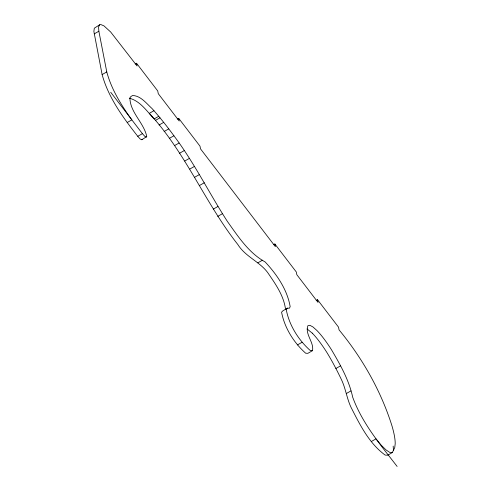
<?xml version="1.0" encoding="UTF-8"?>
<svg xmlns="http://www.w3.org/2000/svg" width="491" height="491" viewBox="0 0 491 491"><rect width="100%" height="100%" fill="white"/><g stroke="black" fill="none" stroke-linecap="round" stroke-linejoin="round"><path stroke-width="0.74" d="M135.203 64.008L136.535 63.247L137.063 65.96L110.696 32.032L103.988 25.888L100.821 24.55L99.716 24.759L94.309 28.196L93.879 31.467L102.122 74.577C108.456 97.801 123.112 117.637 137.762 136.314L140.266 139.082L141.838 139.745L146.772 136.553C143.9 122.689 130.078 112.5 129.912 97.948L130.747 96.653L132.625 95.487C140.856 95.794 146.398 103.448 152.026 108.542C159.808 117.208 167.038 126.359 173.912 135.768C194.252 162.736 209.16 193.172 227.413 221.478C238.104 236.404 248.655 252.853 265.14 261.949C276.789 274.352 287.327 289.715 290.175 306.734L289.359 308.256L287.566 308.133L282.914 310.785L281.582 312.159C284.485 327.816 293.839 342.687 305.672 353.219L307.869 353.324L312.522 350.672C314.154 342.11 304.764 334.414 307.888 325.693L309.87 325.312L312.945 326.945L316.922 330.498A42.06 9.016 60.3 0 1 331.566 349.887C340.312 364.764 349.015 380.065 352.667 397.121C362.137 423.248 380.421 444.736 397.121 466.45M312.276 333.15A42.06 9.016 60.3 0 1 326.92 352.538C332.29 361.302 337.035 370.429 341.472 379.696C345.719 388.59 346.836 398.545 351.083 407.438C359.885 424.697 369.115 443.422 385.128 455.059L387.669 455.231L392.315 452.579L394.727 447.706L395.194 443.766A84.9 18.198 60.3 0 0 391.8 425.316C380.703 390.413 362.303 358.117 339.06 329.878L338.532 327.166L317.511 299.7L316.179 300.455M141.838 139.745L142.126 139.205M99.716 24.759L98.556 26.907L98.863 31.234L106.774 71.925C111.469 89.491 121.302 105.234 131.846 119.865L127.2 122.517M287.566 308.133L286.228 309.514C289.131 325.165 298.485 340.036 310.318 350.568L312.522 350.672M94.217 33.885L98.863 31.234M102.122 74.577L106.774 71.925M153.947 110.708L149.301 113.36C185.53 152.413 205.091 203.022 237.834 244.512C245.304 256.603 259.273 261.408 267.583 272.425C275.236 283.645 283.853 295.582 285.529 309.385M158.759 116.293L154.113 118.945C146.907 111.236 140.033 100.833 129.293 98.194M155.352 120.461L159.998 117.809M137.762 136.314L142.408 133.662L144.913 136.43L146.484 137.093M159.066 125.009L163.712 122.357M177.355 119.08L178.687 118.319L199.984 146.146L200.512 148.859L275.39 246.691L274.862 243.978L273.53 244.733M164.129 131.514L168.775 128.863M169.26 138.419L173.912 135.768M174.434 145.667L179.08 143.016M179.614 153.223L184.26 150.571M184.757 161.03L189.403 158.378M189.833 169.033L194.485 166.381M194.81 177.177L199.463 174.526M199.653 185.408L204.305 182.756M213.266 209.148L217.912 206.502M217.728 216.39L222.374 213.738M257.843 262.845L262.489 260.193M297.429 344.928L302.075 342.276M335.856 368.526L340.502 365.875M346.278 393.567L350.924 390.916M371.356 441.507L376.002 438.856L381.329 445.306L386.03 449.928L389.774 452.407L392.315 452.579M307.065 328.945L312.276 333.15M136.535 63.247L157.74 90.958L158.268 93.671L179.209 121.031L178.687 118.319M274.862 243.978L296.294 271.977L296.822 274.69L318.039 302.413L317.511 299.7M110.727 92.271L142.408 133.662M393.168 446.104L393.469 450.431"/></g></svg>
